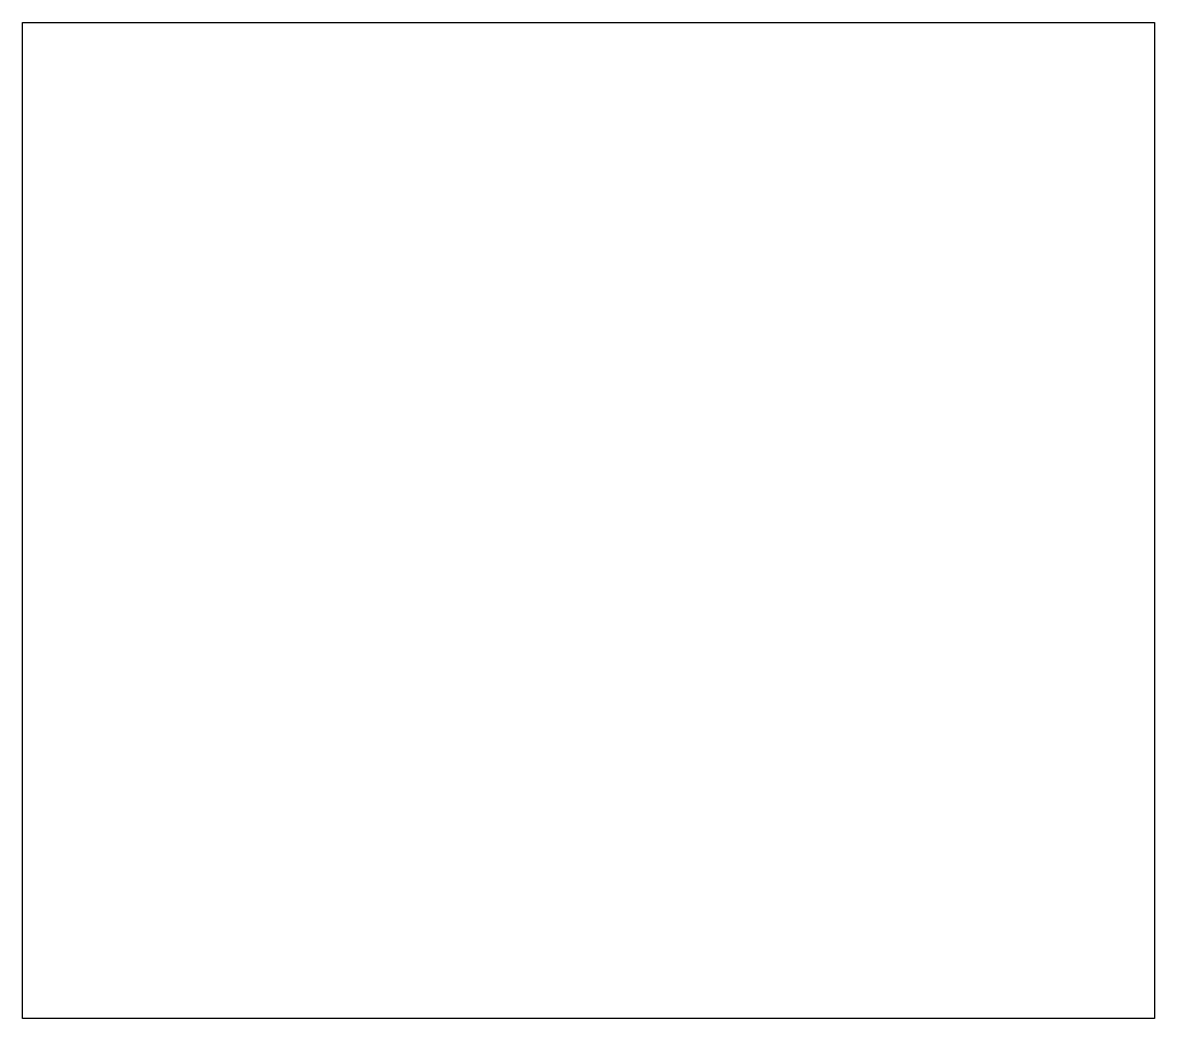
# Model space of a CAD drawing. Header units: millimetres. Extents: x -19548 to -7897, y -23874 to -13621.
import ezdxf

# ---------------------------------------------------------------- set-up
doc = ezdxf.new("R2010")
doc.units = ezdxf.units.MM

msp = doc.modelspace()

# ---------------------------------------------------------------- linework, layer by layer
msp.add_lwpolyline([(-19547.585688, -13621.216393), (-7896.535236, -13621.216393), (-7896.535236, -23874.140792), (-19547.585688, -23874.140792)], close=True)

doc.saveas('drawing.dxf')
